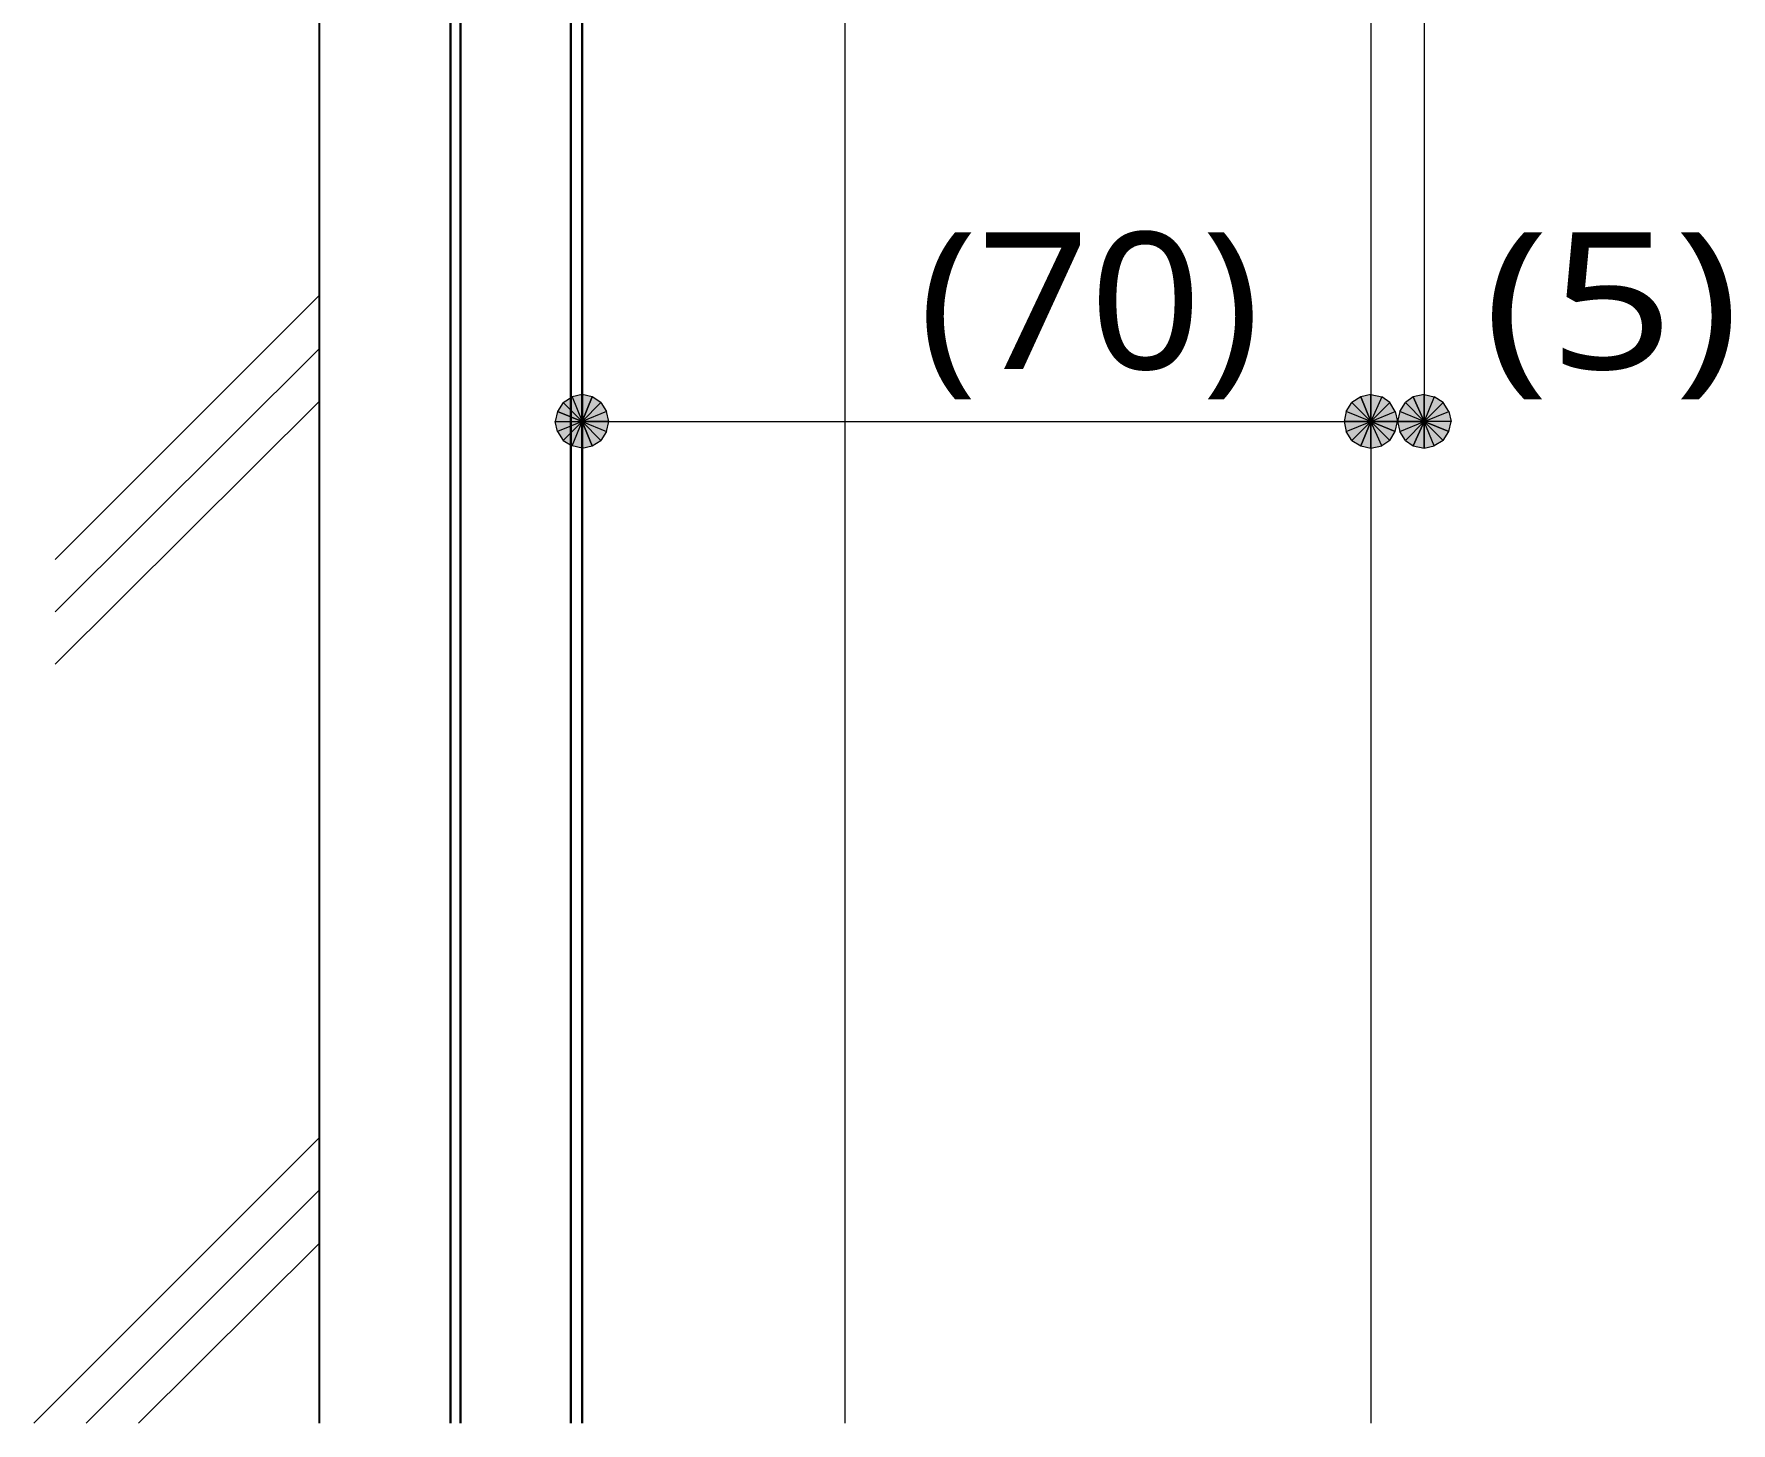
# Model space of a CAD drawing. Header units: millimetres. Extents: x 0 to 420, y 0 to 297.
# Drawn here: x 45.66 to 77.9, y 180.06 to 206.45 of the extents above; entities that cross this region are included whole.
import ezdxf
from ezdxf.enums import TextEntityAlignment as Align

# ---------------------------------------------------------------- set-up
doc = ezdxf.new("R2010")
doc.units = ezdxf.units.MM
doc.styles.add('kst32b', font='NotoSansJP-Variable.ttf')

msp = doc.modelspace()

# ---------------------------------------------------------------- hatches: boundary and pattern name
h = msp.add_hatch(color=7)
h.paths.add_polyline_path([(56.071, 199.602), (55.88, 199.559), (56.071, 199.094), (56.071, 199.602)])
h.paths.add_polyline_path([(55.88, 199.559), (56.071, 199.094), (55.711, 199.454), (55.88, 199.559)])
h.paths.add_polyline_path([(56.071, 199.094), (55.711, 199.454), (55.605, 199.284), (56.071, 199.094)])
for points in [[(56.261, 199.559), (56.071, 199.602), (56.071, 199.094), (56.261, 199.559)], [(70.866, 198.628), (71.057, 198.586), (71.057, 199.094), (70.866, 198.628)], [(71.861, 198.628), (72.073, 198.586), (72.073, 199.094), (71.861, 198.628)]]:
    msp.add_hatch(color=7).paths.add_polyline_path(points)
h = msp.add_hatch(color=7)
h.paths.add_polyline_path([(71.416, 199.454), (71.268, 199.559), (71.057, 199.094), (71.416, 199.454)])
h.paths.add_polyline_path([(71.268, 199.559), (71.057, 199.094), (71.057, 199.602), (71.268, 199.559)])
h.paths.add_polyline_path([(71.057, 199.094), (71.057, 199.602), (70.866, 199.559), (71.057, 199.094)])
h = msp.add_hatch(color=7)
h.paths.add_polyline_path([(72.432, 199.454), (72.263, 199.559), (72.073, 199.094), (72.432, 199.454)])
h.paths.add_polyline_path([(72.263, 199.559), (72.073, 199.094), (72.073, 199.602), (72.263, 199.559)])
h.paths.add_polyline_path([(72.073, 199.094), (72.073, 199.602), (71.861, 199.559), (72.073, 199.094)])
h = msp.add_hatch(color=7)
h.paths.add_polyline_path([(55.605, 199.284), (55.562, 199.094), (56.071, 199.094), (55.605, 199.284)])
h.paths.add_polyline_path([(55.562, 199.094), (56.071, 199.094), (55.605, 198.903), (55.562, 199.094)])
h.paths.add_polyline_path([(56.071, 199.094), (55.605, 198.903), (55.711, 198.734), (56.071, 199.094)])
h = msp.add_hatch(color=7)
h.paths.add_polyline_path([(56.579, 199.094), (56.536, 199.284), (56.071, 199.094), (56.579, 199.094)])
h.paths.add_polyline_path([(56.536, 199.284), (56.071, 199.094), (56.43, 199.454), (56.536, 199.284)])
h.paths.add_polyline_path([(56.071, 199.094), (56.43, 199.454), (56.261, 199.559), (56.071, 199.094)])
h = msp.add_hatch(color=7)
h.paths.add_polyline_path([(70.866, 199.559), (70.697, 199.454), (71.057, 199.094), (70.866, 199.559)])
h.paths.add_polyline_path([(70.697, 199.454), (71.057, 199.094), (70.591, 199.284), (70.697, 199.454)])
h.paths.add_polyline_path([(71.057, 199.094), (70.591, 199.284), (70.549, 199.094), (71.057, 199.094)])
h = msp.add_hatch(color=7)
h.paths.add_polyline_path([(71.522, 198.903), (71.565, 199.094), (71.057, 199.094), (71.522, 198.903)])
h.paths.add_polyline_path([(71.565, 199.094), (71.057, 199.094), (71.522, 199.284), (71.565, 199.094)])
h.paths.add_polyline_path([(71.057, 199.094), (71.522, 199.284), (71.416, 199.454), (71.057, 199.094)])
h = msp.add_hatch(color=7)
h.paths.add_polyline_path([(71.861, 199.559), (71.713, 199.454), (72.073, 199.094), (71.861, 199.559)])
h.paths.add_polyline_path([(71.713, 199.454), (72.073, 199.094), (71.607, 199.284), (71.713, 199.454)])
h.paths.add_polyline_path([(72.073, 199.094), (71.607, 199.284), (71.565, 199.094), (72.073, 199.094)])
h = msp.add_hatch(color=7)
h.paths.add_polyline_path([(72.538, 198.903), (72.581, 199.094), (72.073, 199.094), (72.538, 198.903)])
h.paths.add_polyline_path([(72.581, 199.094), (72.073, 199.094), (72.538, 199.284), (72.581, 199.094)])
h.paths.add_polyline_path([(72.073, 199.094), (72.538, 199.284), (72.432, 199.454), (72.073, 199.094)])
h = msp.add_hatch(color=7)
h.paths.add_polyline_path([(55.711, 198.734), (55.88, 198.628), (56.071, 199.094), (55.711, 198.734)])
h.paths.add_polyline_path([(55.88, 198.628), (56.071, 199.094), (56.071, 198.586), (55.88, 198.628)])
h.paths.add_polyline_path([(56.071, 199.094), (56.071, 198.586), (56.261, 198.628), (56.071, 199.094)])
h = msp.add_hatch(color=7)
h.paths.add_polyline_path([(56.261, 198.628), (56.43, 198.734), (56.071, 199.094), (56.261, 198.628)])
h.paths.add_polyline_path([(56.43, 198.734), (56.071, 199.094), (56.536, 198.903), (56.43, 198.734)])
h.paths.add_polyline_path([(56.071, 199.094), (56.536, 198.903), (56.579, 199.094), (56.071, 199.094)])
h = msp.add_hatch(color=7)
h.paths.add_polyline_path([(70.549, 199.094), (70.591, 198.903), (71.057, 199.094), (70.549, 199.094)])
h.paths.add_polyline_path([(70.591, 198.903), (71.057, 199.094), (70.697, 198.734), (70.591, 198.903)])
h.paths.add_polyline_path([(71.057, 199.094), (70.697, 198.734), (70.866, 198.628), (71.057, 199.094)])
h = msp.add_hatch(color=7)
h.paths.add_polyline_path([(71.057, 198.586), (71.268, 198.628), (71.057, 199.094), (71.057, 198.586)])
h.paths.add_polyline_path([(71.268, 198.628), (71.057, 199.094), (71.416, 198.734), (71.268, 198.628)])
h.paths.add_polyline_path([(71.057, 199.094), (71.416, 198.734), (71.522, 198.903), (71.057, 199.094)])
h = msp.add_hatch(color=7)
h.paths.add_polyline_path([(71.565, 199.094), (71.607, 198.903), (72.073, 199.094), (71.565, 199.094)])
h.paths.add_polyline_path([(71.607, 198.903), (72.073, 199.094), (71.713, 198.734), (71.607, 198.903)])
h.paths.add_polyline_path([(72.073, 199.094), (71.713, 198.734), (71.861, 198.628), (72.073, 199.094)])
h = msp.add_hatch(color=7)
h.paths.add_polyline_path([(72.073, 198.586), (72.263, 198.628), (72.073, 199.094), (72.073, 198.586)])
h.paths.add_polyline_path([(72.263, 198.628), (72.073, 199.094), (72.432, 198.734), (72.263, 198.628)])
h.paths.add_polyline_path([(72.073, 199.094), (72.432, 198.734), (72.538, 198.903), (72.073, 199.094)])

# ---------------------------------------------------------------- linework, layer by layer
at = {"lineweight": 25}
msp.add_lwpolyline([(51.075, 222.271), (51.075, 180.065)], dxfattribs=at)
at = {"lineweight": 30}
for points in [[(53.573, 215.265), (53.573, 180.065)], [(53.763, 215.265), (53.763, 180.065)], [(55.859, 215.265), (55.859, 180.065)], [(56.071, 215.265), (56.071, 180.065)]]:
    msp.add_lwpolyline(points, dxfattribs=at)
at = {"lineweight": 13}
for points in [[(72.073, 211.857), (72.073, 199.094)], [(71.057, 210.862), (71.057, 180.065)], [(61.066, 207.666), (61.066, 180.065)], [(46.059, 196.469), (51.075, 201.486)], [(46.059, 195.474), (51.075, 200.47)], [(46.059, 194.479), (51.075, 199.475)], [(56.071, 199.094), (71.057, 199.094)], [(71.057, 199.094), (72.073, 199.094)], [(45.657, 180.065), (51.075, 185.483)], [(46.651, 180.065), (51.075, 184.489)], [(47.646, 180.065), (51.075, 183.473)]]:
    msp.add_lwpolyline(points, dxfattribs=at)
at = {"lineweight": 0}
for points in [[(56.071, 199.602), (55.88, 199.559), (56.071, 199.094)], [(56.261, 199.559), (56.071, 199.602), (56.071, 199.094)], [(71.057, 199.094), (71.057, 199.602), (70.866, 199.559)], [(71.268, 199.559), (71.057, 199.094), (71.057, 199.602)], [(72.073, 199.094), (72.073, 199.602), (71.861, 199.559)], [(72.263, 199.559), (72.073, 199.094), (72.073, 199.602)], [(55.605, 199.284), (55.562, 199.094), (56.071, 199.094)], [(56.071, 199.094), (55.711, 199.454), (55.605, 199.284)], [(55.88, 199.559), (56.071, 199.094), (55.711, 199.454)], [(56.071, 199.094), (56.43, 199.454), (56.261, 199.559)], [(56.536, 199.284), (56.071, 199.094), (56.43, 199.454)], [(56.579, 199.094), (56.536, 199.284), (56.071, 199.094)], [(71.057, 199.094), (70.591, 199.284), (70.549, 199.094)], [(70.697, 199.454), (71.057, 199.094), (70.591, 199.284)], [(70.866, 199.559), (70.697, 199.454), (71.057, 199.094)], [(71.416, 199.454), (71.268, 199.559), (71.057, 199.094)], [(71.057, 199.094), (71.522, 199.284), (71.416, 199.454)], [(71.565, 199.094), (71.057, 199.094), (71.522, 199.284)], [(72.073, 199.094), (71.607, 199.284), (71.565, 199.094)], [(71.713, 199.454), (72.073, 199.094), (71.607, 199.284)], [(71.861, 199.559), (71.713, 199.454), (72.073, 199.094)], [(72.432, 199.454), (72.263, 199.559), (72.073, 199.094)], [(72.073, 199.094), (72.538, 199.284), (72.432, 199.454)], [(72.581, 199.094), (72.073, 199.094), (72.538, 199.284)], [(55.562, 199.094), (56.071, 199.094), (55.605, 198.903)], [(56.071, 199.094), (55.605, 198.903), (55.711, 198.734)], [(55.711, 198.734), (55.88, 198.628), (56.071, 199.094)], [(55.88, 198.628), (56.071, 199.094), (56.071, 198.586)], [(56.071, 199.094), (56.071, 198.586), (56.261, 198.628)], [(56.261, 198.628), (56.43, 198.734), (56.071, 199.094)], [(56.43, 198.734), (56.071, 199.094), (56.536, 198.903)], [(56.071, 199.094), (56.536, 198.903), (56.579, 199.094)], [(70.549, 199.094), (70.591, 198.903), (71.057, 199.094)], [(70.591, 198.903), (71.057, 199.094), (70.697, 198.734)], [(71.057, 199.094), (70.697, 198.734), (70.866, 198.628)], [(70.866, 198.628), (71.057, 198.586), (71.057, 199.094)], [(71.057, 198.586), (71.268, 198.628), (71.057, 199.094)], [(71.268, 198.628), (71.057, 199.094), (71.416, 198.734)], [(71.057, 199.094), (71.416, 198.734), (71.522, 198.903)], [(71.522, 198.903), (71.565, 199.094), (71.057, 199.094)], [(71.565, 199.094), (71.607, 198.903), (72.073, 199.094)], [(71.607, 198.903), (72.073, 199.094), (71.713, 198.734)], [(72.073, 199.094), (71.713, 198.734), (71.861, 198.628)], [(71.861, 198.628), (72.073, 198.586), (72.073, 199.094)], [(72.073, 198.586), (72.263, 198.628), (72.073, 199.094)], [(72.263, 198.628), (72.073, 199.094), (72.432, 198.734)], [(72.073, 199.094), (72.432, 198.734), (72.538, 198.903)], [(72.538, 198.903), (72.581, 199.094), (72.073, 199.094)]]:
    msp.add_lwpolyline(points, close=True, dxfattribs=at)

# ---------------------------------------------------------------- texts
at = {"style": 'kst32b'}
for s, p, p2 in [('(70)', (62.463, 200.088), (68.96, 200.088)), ('(5)', (73.194, 200.088), (78.067, 200.088))]:
    msp.add_text(s, height=2.5989, dxfattribs=at).set_placement(p, p2, align=Align.FIT)

doc.saveas('drawing.dxf')
